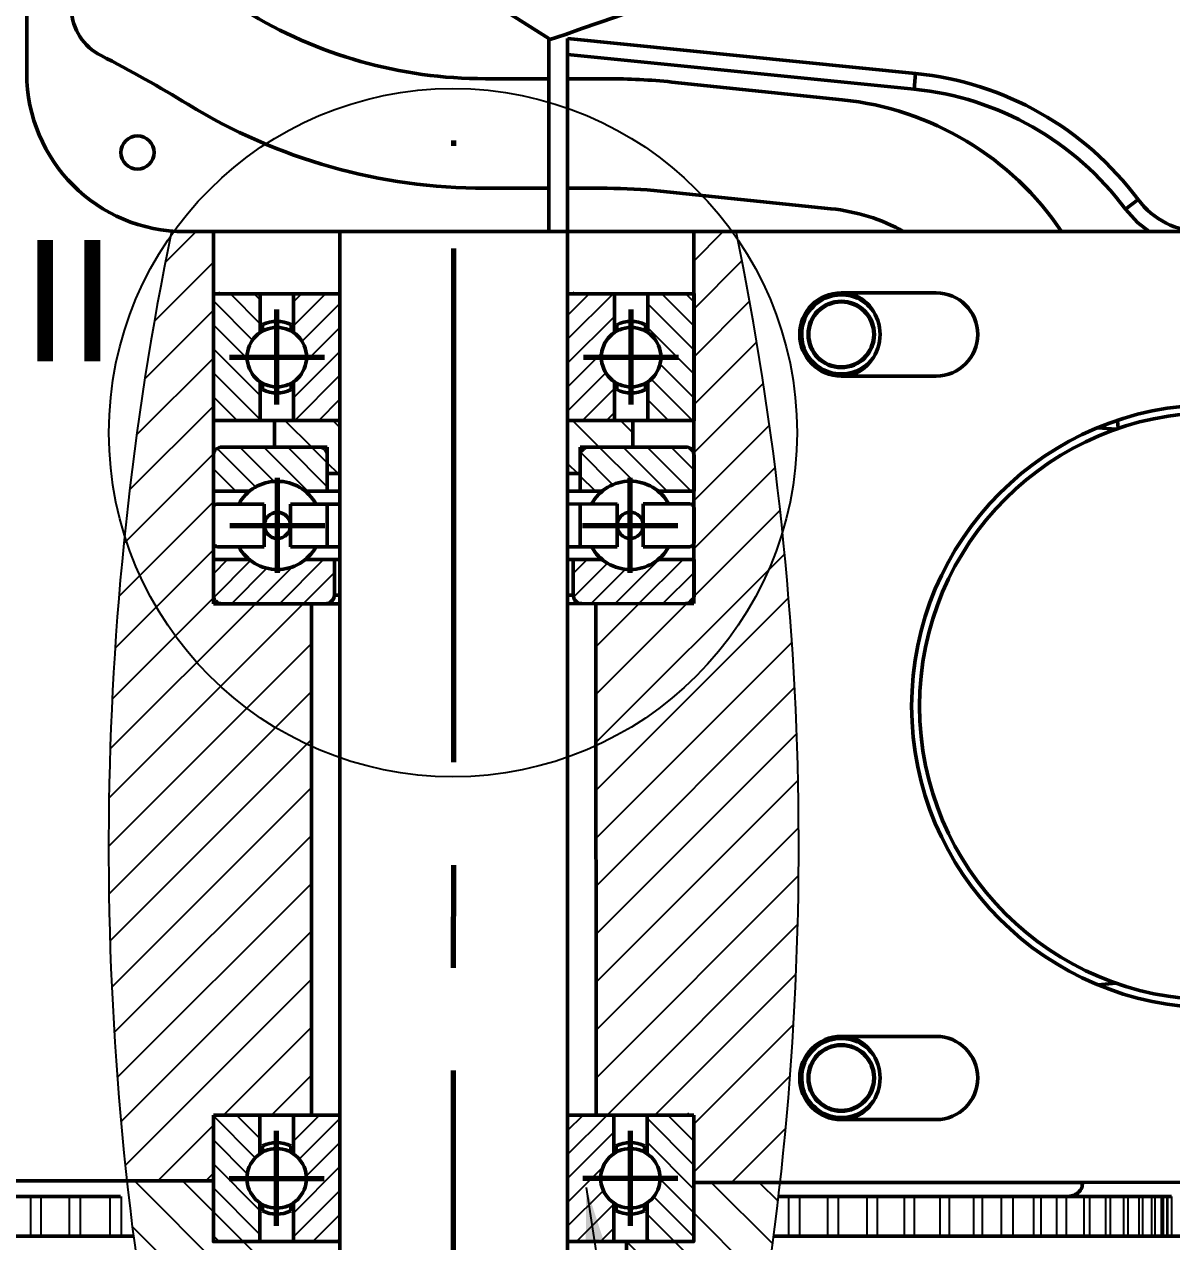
# Model space of a CAD drawing. Header units: millimetres. Extents: x -253 to 12701, y 1223 to 2077.
# Drawn here: x -74.4 to -3.5, y 1819.5 to 1894.7 of the extents above; entities that cross this region are included whole.
import ezdxf

# ---------------------------------------------------------------- set-up
doc = ezdxf.new("R2010")
doc.units = ezdxf.units.MM
for name, pattern in [('ACAD_ISO02W100', [15, 12, -3]), ('CENTER', [50.800000000000004, 31.75, -6.35, 6.35, -6.35]), ('NETDUTCOCHAMOGIUA', [18.652614, 12, -2.530296, 2, -2.122318])]:
    doc.linetypes.add(name, pattern=pattern)
for name, color, linetype, lineweight in [('0.7mm', 7, 'Continuous', 70), ('NET DAM', 7, 'Continuous', 50), ('Net Duc', 7, 'ACAD_ISO02W100', 70), ('NET MANH', 10, 'Continuous', 25)]:
    doc.layers.add(name, color=color, linetype=linetype, lineweight=lineweight)
doc.styles.get("Standard").update_dxf_attribs({"font": 'arial.ttf'})
doc.dimstyles.new('SLDDIMSTYLE0', dxfattribs={"dimtxt": 0.18, "dimasz": 3.302, "dimexe": 0, "dimexo": 0.0625, "dimgap": 0, "dimtad": 0, "dimtih": 1, "dimtoh": 1, "dimdec": 0, "dimrnd": 1e-09, "dimzin": 0, "dimdsep": 46, "dimtxsty": 'Standard', "dimsah": 1, "dimcen": 0.09, "dimadec": 0, "dimazin": 0, "dimtfac": 3.302, "dimtdec": 0, "dimtofl": 0, "dimtmove": 0, "dimatfit": 3, "dimfxl": 1, "dimfrac": 2, "dimtolj": 1, "dimtzin": 0, "dimarcsym": 0})
pattern_1 = [(135, (-4147.632051931956, -672.723992059537), (-1.48174225997641, -1.48174225997641), [])]
pattern_2 = [(45, (-4147.632051931956, -672.723992059537), (-0.7408711299882051, 0.7408711299882051), [])]
pattern_3 = [(135, (-4147.632051931956, -672.723992059537), (-0.7408711299882051, -0.7408711299882051), [])]

msp = doc.modelspace()

# ---------------------------------------------------------------- hatches: boundary and pattern name
at = {"layer": 'NET MANH', "transparency": 33554687}
h = msp.add_hatch(dxfattribs=at)
h.set_pattern_fill('ANSI31', color=256, scale=0.66)
h.set_pattern_definition([(45, (-4147.632051931956, -672.723992059537), (-1.48174225997641, 1.48174225997641), [])])
edge = h.paths.add_edge_path()
edge.add_line((-30.43826622187362, 1881.921832654664), (-33.0589354056483, 1881.921832654664))
edge.add_line((-33.05893540564875, 1881.921832654664), (-33.05331207626432, 1868.224423542712))
edge.add_spline(control_points=[(-33.05331207628524, 1868.224423542827), (-33.04177846056382, 1868.17762981352), (-33.036983404068, 1868.129015963618), (-33.03218834757399, 1868.080402113717)], knot_values=[0, 0, 0, 0, 0.1758365649124408, 0.1758365649124408, 0.1758365649124408, 0.1758365649124408], degree=3, periodic=0)
edge.add_line((-33.03220024151551, 1868.109373595038), (-33.0312851604458, 1865.880402299114))
edge.add_line((-33.03128516044535, 1865.880402299113), (-33.03397894350837, 1864.851741586378))
edge.add_spline(control_points=[(-33.05195899742057, 1864.928569214031), (-33.04782433835817, 1864.918923526781), (-33.03598975387149, 1864.885248884931), (-33.03297843725477, 1864.849588380483), (-33.0308516306236, 1864.824402388103)], knot_values=[0, 0, 0, 0, 0.07587950330081217, 0.2583319726341911, 0.2583319726341911, 0.2583319726341911, 0.2583319726341911], degree=3, periodic=0)
edge.add_line((-33.0308516306236, 1864.824402388103), (-33.02995238196718, 1862.633995975494))
edge.add_spline(control_points=[(-33.29387616627764, 1862.448294205878), (-33.28815430169334, 1862.448413964002), (-33.25289096676215, 1862.449152022523), (-33.18847603505083, 1862.464892515305), (-33.11247617140134, 1862.513617190577), (-33.07071905341263, 1862.567475115192), (-33.05416544455011, 1862.601463749377), (-33.05100662911036, 1862.60877297302)], knot_values=[0, 0, 0, 0, 0.0415764183134581, 0.2562317129960928, 0.4708870076786283, 0.6855423023609656, 0.7429298551561258, 0.7429298551561258, 0.7429298551561258, 0.7429298551561258], degree=3, periodic=0)
edge.add_line((-33.05100662911036, 1862.60877297302), (-33.05061563979416, 1861.656394007222))
edge.add_line((-33.0506156397937, 1861.656394007222), (-33.02955104115881, 1861.656402655075))
edge.add_line((-33.02955104115927, 1861.656402655075), (-33.02860634849185, 1859.355302885734))
edge.add_spline(control_points=[(-33.55643104462479, 1858.928186120057), (-33.53608516537543, 1858.928918342749), (-33.45664326262022, 1858.931777357254), (-33.3208642282566, 1858.97282386354), (-33.17401800208745, 1859.077672444358), (-33.08910317804975, 1859.199338426229), (-33.05752283827906, 1859.281115947395), (-33.04965141444745, 1859.307716178327)], knot_values=[0, 0, 0, 0, 0.0738999304979465, 0.2885474262354898, 0.5031949219729371, 0.7178424177100848, 0.8179783681568032, 0.8179783681568032, 0.8179783681568032, 0.8179783681568032], degree=3, periodic=0)
edge.add_line((-33.04965141444745, 1859.307716178327), (-33.04949499575605, 1858.926708653009))
edge.add_line((-33.04949499575605, 1858.926708653009), (-39.1054111905778, 1858.923804366425))
edge.add_line((-39.10541119057734, 1858.923804366425), (-39.09243596899978, 1827.318521067804))
edge.add_line((-39.09243596899933, 1827.318521067804), (-33.04822006912673, 1827.316828906708))
edge.add_line((-33.04822006912718, 1827.316828906708), (-33.04938456156788, 1823.157388210219))
edge.add_line((-33.04938456156788, 1823.15738821022), (-27.71264131259932, 1823.15738821022))
edge.add_arc((-214.7797429798825, 1843.926234755664), 188.2164857631391, 353.6647661716127, 371.6464372926437)
h.paths.add_polyline_path([(-56.69753608309838, 1858.920611327185), (-62.75345295990383, 1858.920611327185), (-62.75345295990383, 1881.921832654664), (-64.51316056123142, 1881.921832654664, -0.02115364901126868), (-65.33939345573572, 1881.956803984829, 0.07853857226379456), (-68.10024609898574, 1823.255165987997), (-62.75263809463513, 1823.255165987997), (-62.7524549888476, 1827.314978167805), (-59.66802448266162, 1827.315191835938), (-56.69753608309838, 1827.314836657912)])
h = msp.add_hatch(dxfattribs=at)
h.set_pattern_fill('ANSI31', color=256, scale=0.33, angle=90)
h.set_pattern_definition(pattern_3)
h.paths.add_polyline_path([(-33.05735538284944, 1878.07318406689), (-35.8956717643764, 1878.073312080732), (-35.89577961488203, 1875.682056163951, -0.2484334062424728), (-35.09105805307763, 1874.162423928217, -0.2484573492233396), (-35.89591669609172, 1872.642698565471), (-35.89602454659735, 1870.251442648686), (-33.05414419533508, 1870.251314474103)])
h.paths.add_polyline_path([(-60.667309965409, 1874.163411820191, -0.2484573492234271), (-59.86245132239492, 1875.683137182938), (-59.86234347188974, 1878.07439309972), (-62.75245498883578, 1878.074523449628), (-62.75280777105718, 1870.252654017582), (-59.86269625411069, 1870.252523667674), (-59.8625884036046, 1872.643779584458, -0.2484334062425602)])
h = msp.add_hatch(dxfattribs=at)
h.set_pattern_fill('ANSI31', color=256, scale=0.33)
h.set_pattern_definition(pattern_2)
h.paths.add_polyline_path([(-54.93093833902276, 1827.314625401495), (-57.80911657786464, 1827.314755213188), (-57.80922442836982, 1824.923499296406, -0.2484334062424728), (-57.00450286656587, 1823.403867060672, -0.2484573492233396), (-57.8093615095795, 1821.884141697926), (-57.80946912889249, 1819.498011782316), (-54.93093833902458, 1819.492755953539)])
h.paths.add_polyline_path([(-38.80902384841511, 1823.40699250184, -0.2485196901142495), (-38.00380825170078, 1824.926960278625), (-38.00313878685256, 1827.318216104126), (-40.85094313510444, 1827.319013385991), (-40.85094307710233, 1819.497142677141), (-38.00532719846024, 1819.501447201684), (-38.00465916149142, 1821.887602796166, -0.2483710678689824)])
h.paths.add_polyline_path([(-37.96072408601367, 1872.642791692483, -0.2484334062425605), (-38.76544564781807, 1874.162423928217, -0.2484573492234276), (-37.96058700480398, 1875.682149290963), (-37.96047915429835, 1878.073405207745), (-40.85059067124484, 1878.073535557653), (-40.85094345346579, 1870.251666125608), (-37.9608319365193, 1870.2515357757)])
h.paths.add_polyline_path([(-54.93093833901048, 1878.074170683318), (-57.79753608196734, 1878.074299972707), (-57.79764393247297, 1875.683044055925, -0.2484334062424726), (-56.99292237066857, 1874.163411820191, -0.2484573492233395), (-57.7977810136822, 1872.643686457445), (-57.79788886418828, 1870.252430540661), (-54.93093833901276, 1870.252301235361)])
h = msp.add_hatch(dxfattribs=at)
h.set_pattern_fill('ANSI31', color=256, scale=0.66, angle=90)
h.set_pattern_definition(pattern_1)
h.paths.add_polyline_path([(-54.93093833901276, 1870.25230123536), (-58.96945049609621, 1870.25230123536), (-58.96945049609621, 1868.60230123536), (-55.71345295988476, 1868.60230123536), (-55.71345295988476, 1866.97430123536), (-54.93093833901321, 1866.97430123536)])
h.paths.add_polyline_path([(-36.81805427880272, 1870.251313416733), (-37.06758617850164, 1870.251313416733), (-40.85094345346579, 1870.251666125608), (-40.85094342914681, 1866.972011686178), (-40.0751180576849, 1866.971759491925), (-40.07458885067854, 1868.599759405912), (-36.81858977341335, 1868.603970943764)])
h = msp.add_hatch(dxfattribs=at)
h.set_pattern_fill('ANSI31', color=256, scale=0.33, angle=90)
h.set_pattern_definition(pattern_3)
edge = h.paths.add_edge_path()
edge.add_spline(control_points=[(-55.71345295988476, 1868.07430123536), (-55.71596374986666, 1868.112840754151), (-55.7223302215325, 1868.210563286219), (-55.78508883300174, 1868.358565430563), (-55.90424243716598, 1868.493736552957), (-56.06211937649596, 1868.581673379135), (-56.18157305480872, 1868.602257219516), (-56.24106039198659, 1868.602300946795), (-56.24145295988683, 1868.60230123536)], knot_values=[0, 0, 0, 0, 0.1398057682258822, 0.3544977751944188, 0.5691897821638041, 0.7838817891336706, 0.9985737961034353, 1, 1, 1, 1], degree=3, periodic=0)
edge.add_line((-56.24145295988683, 1868.60230123536), (-58.96945049609667, 1868.60230123536))
edge.add_line((-58.96945049609621, 1868.60230123536), (-62.22545295990267, 1868.60230123536))
edge.add_spline(control_points=[(-62.22545295990312, 1868.60230123536), (-62.26444391795576, 1868.599732153677), (-62.36260804515359, 1868.593264201269), (-62.5111065738547, 1868.529907991729), (-62.64503960299362, 1868.4104480834), (-62.73597514397898, 1868.252244855042), (-62.74762920853209, 1868.133593506415), (-62.75345295990383, 1868.07430123536)], knot_values=[0, 0, 0, 0, 0.1414678803078823, 0.3561613176750333, 0.5708547550418799, 0.7855481924085392, 1, 1, 1, 1], degree=3, periodic=0)
edge.add_line((-62.75345295990383, 1868.07430123536), (-62.75345295990383, 1865.87430123536))
edge.add_line((-62.75345295990383, 1865.87430123536), (-60.59745295989978, 1865.87430123536))
edge.add_line((-60.59745295989978, 1865.87430123536), (-60.52536582633593, 1865.874301235357))
edge.add_arc((-58.79759544051831, 1863.762301235365), 2.728687322885396, 50.71432464714343, 129.2856753529534, ccw=False)
edge.add_line((-57.06982505470432, 1865.87430123536), (-55.71345295988476, 1865.87430123536))
edge.add_line((-55.71345295988476, 1865.87430123536), (-55.71345295988476, 1868.07430123536))
edge = h.paths.add_edge_path()
edge.add_spline(control_points=[(-33.05331207628524, 1868.224423542827), (-33.05584495885296, 1868.234699853752), (-33.07459204313227, 1868.301534682424), (-33.14073969694118, 1868.416504425453), (-33.27472175781668, 1868.535909338901), (-33.42324628423694, 1868.599204578575), (-33.52141305851319, 1868.605632230177), (-33.5604050679899, 1868.608185304311)], knot_values=[0.1758365649124408, 0.1758365649124408, 0.1758365649124408, 0.1758365649124408, 0.2144518075914608, 0.4291452449581201, 0.6438386823249667, 0.8585321196921177, 1, 1, 1, 1], degree=3, periodic=0)
edge.add_line((-33.56040511875244, 1868.608185308596), (-36.8185897734129, 1868.603970943764))
edge.add_line((-36.81858977341335, 1868.603970943764), (-36.81859148649391, 1868.598700992699))
edge.add_line((-36.81859148649391, 1868.598700992699), (-39.62412955129139, 1868.599612977023))
edge.add_spline(control_points=[(-39.62412955128866, 1868.599612977024), (-39.65680172131715, 1868.594596950466), (-39.74706514403761, 1868.572016832389), (-39.88157048792846, 1868.497025523792), (-40.00066858895161, 1868.361805495516), (-40.0633664343909, 1868.213777598749), (-40.0696927865506, 1868.116052461227), (-40.07218775432239, 1868.077511914906)], knot_values=[0.0966475988126322, 0.0966475988126322, 0.0966475988126322, 0.0966475988126322, 0.2161182108663294, 0.4308102178361959, 0.6455022248055812, 0.8601942317741178, 1, 1, 1, 1], degree=3, periodic=0)
edge.add_line((-40.07218775432239, 1868.077511914906), (-40.0712845671942, 1865.877512100302))
edge.add_line((-40.07128456719374, 1865.877512100302), (-38.71491258667766, 1865.878068944765))
edge.add_arc((-36.98627528682164, 1863.76677844092), 2.728687322885587, 50.73784683433121, 129.3091975401294, ccw=False)
edge.add_line((-35.25937210624897, 1865.879487581101), (-35.18728497876009, 1865.879517175727))
edge.add_line((-35.18728497876009, 1865.879517175728), (-33.05234975908024, 1865.880393651261))
edge.add_line((-33.0523497590807, 1865.880393651261), (-33.05331207626477, 1868.224423542765))
edge = h.paths.add_edge_path()
edge.add_spline(control_points=[(-55.71345295989386, 1816.764755952771), (-55.7159637498753, 1816.803295471562), (-55.7223302215416, 1816.90101800363), (-55.78508883301083, 1817.049020147975), (-55.90424243717507, 1817.184191270369), (-56.06211937650505, 1817.272128096547), (-56.18157305481782, 1817.292711936928), (-56.24106039199523, 1817.292755664207), (-56.24145295989547, 1817.292755952772)], knot_values=[0, 0, 0, 0, 0.1398057682258822, 0.3544977751944188, 0.5691897821638041, 0.7838817891336706, 0.9985737961034353, 1, 1, 1, 1], degree=3, periodic=0)
edge.add_line((-56.24145295989547, 1817.292755952772), (-62.22545295991176, 1817.292755952772))
edge.add_spline(control_points=[(-62.22545295991222, 1817.292755952772), (-62.2644439179644, 1817.290186871089), (-62.36260804516269, 1817.28371891868), (-62.5111065738638, 1817.22036270914), (-62.64503960300272, 1817.100902800812), (-62.73597514398762, 1816.942699572453), (-62.74762920854118, 1816.824048223827), (-62.75345295991292, 1816.764755952771)], knot_values=[0, 0, 0, 0, 0.1414678803078823, 0.3561613176750333, 0.5708547550418799, 0.7855481924085392, 1, 1, 1, 1], degree=3, periodic=0)
edge.add_line((-62.75345295991292, 1816.764755952771), (-62.75345295991292, 1814.564755952772))
edge.add_line((-62.75345295991292, 1814.564755952772), (-60.59745295990888, 1814.564755952772))
edge.add_line((-60.59745295990888, 1814.564755952772), (-60.52536582634502, 1814.564755952768))
edge.add_arc((-58.79759544052695, 1812.452755952776), 2.728687322885394, 50.71432464714343, 129.2856753529534, ccw=False)
edge.add_line((-57.06982505471296, 1814.564755952772), (-55.7134529598934, 1814.564755952772))
edge.add_line((-55.71345295989386, 1814.564755952772), (-55.71345295989386, 1816.764755952771))
edge = h.paths.add_edge_path()
edge.add_spline(control_points=[(-33.05139208720948, 1816.906806081689), (-33.05437868673516, 1816.919823433852), (-33.07316608096653, 1816.989510967189), (-33.14073969695028, 1817.106959142865), (-33.27472175782577, 1817.226364056313), (-33.3903308353315, 1817.275632042184), (-33.45236824453286, 1817.287349083811), (-33.45641742875569, 1817.28806007161)], knot_values=[0.1657477215670321, 0.1657477215670321, 0.1657477215670321, 0.1657477215670321, 0.2144518075914608, 0.4291452449581201, 0.6438386823249667, 0.8585321196921177, 0.8734893085997669, 0.8734893085997669, 0.8734893085997669, 0.8734893085997669], degree=3, periodic=0)
edge.add_line((-33.45641742875387, 1817.288060071609), (-37.22652775099095, 1817.289285605335))
edge.add_line((-37.22652775099095, 1817.289285605335), (-39.57250565566846, 1817.293397561009))
edge.add_spline(control_points=[(-39.54440456373459, 1817.296183352734), (-39.54479713148385, 1817.296182903004), (-39.60428444569743, 1817.29611475382), (-39.72372966346165, 1817.275481874708), (-39.88157048793664, 1817.187480241204), (-40.00066858896071, 1817.052260212928), (-40.0633664344, 1816.904232316161), (-40.0696927865597, 1816.806507178639), (-40.07218775433148, 1816.767966632318)], knot_values=[0, 0, 0, 0, 0.001426203896564662, 0.2161182108663294, 0.4308102178361959, 0.6455022248055812, 0.8601942317741178, 1, 1, 1, 1], degree=3, periodic=0)
edge.add_line((-40.07218775433148, 1816.767966632318), (-40.07128456720329, 1814.567966817714))
edge.add_line((-40.07128456720284, 1814.567966817714), (-38.71491258668675, 1814.568523662177))
edge.add_arc((-36.98627528683073, 1812.457233158332), 2.728687322885586, 50.73784683433121, 129.3091975401294, ccw=False)
edge.add_line((-35.25937210625807, 1814.569942298513), (-35.18728497876918, 1814.569971893139))
edge.add_line((-35.18728497876918, 1814.569971893139), (-33.05215142695579, 1814.570848450096))
edge.add_line((-33.05215142695624, 1814.570848450096), (-33.05139208714536, 1816.906806081517))
h = msp.add_hatch(dxfattribs=at)
h.set_pattern_fill('ANSI31', color=256, scale=0.33)
h.set_pattern_definition(pattern_2)
edge = h.paths.add_edge_path()
edge.add_spline(control_points=[(-55.80145295988495, 1858.92230123536), (-55.76246200183277, 1858.924870317042), (-55.66429787463267, 1858.93133826945), (-55.51579934593155, 1858.99469447899), (-55.38186631679264, 1859.11415438732), (-55.29093077580819, 1859.272357615677), (-55.27927671125417, 1859.391008964304), (-55.27345295988289, 1859.450301235359)], knot_values=[0, 0, 0, 0, 0.1414678803096524, 0.3561613176769781, 0.5708547550433383, 0.7855481924092684, 1, 1, 1, 1], degree=3, periodic=0)
edge.add_line((-55.27345295988289, 1859.450301235359), (-55.27345295988289, 1861.650301235359))
edge.add_line((-55.27345295988289, 1861.650301235359), (-57.06982505471706, 1861.650301235359))
edge.add_arc((-58.79759544051831, 1863.762301235365), 2.728687322885528, 230.714324647501, 309.2856753524989, ccw=False)
edge.add_line((-60.5253658263191, 1861.650301235359), (-60.59745295989978, 1861.650301235359))
edge.add_line((-60.59745295989978, 1861.650301235359), (-62.75345295990383, 1861.650301235359))
edge.add_line((-62.75345295990383, 1861.650301235359), (-62.75345295990383, 1859.450301235359))
edge.add_spline(control_points=[(-62.75345295990383, 1859.450301235359), (-62.75284627146948, 1859.431715637717), (-62.75031062456719, 1859.354037359346), (-62.71126928375134, 1859.219569467957), (-62.60792734027018, 1859.071630551364), (-62.46103808198086, 1858.966842265573), (-62.32524220784353, 1858.925851505418), (-62.24579913804473, 1858.923025105201), (-62.22545295990312, 1858.92230123536)], knot_values=[0, 0, 0, 0, 0.06751008655309776, 0.2821575822899152, 0.4968050780270629, 0.7114525737645102, 0.9261000695020535, 1, 1, 1, 1], degree=3, periodic=0)
edge.add_line((-62.22545295990312, 1858.92230123536), (-55.81890672140253, 1858.920342726377))
edge = h.paths.add_edge_path()
edge.add_line((-33.0506156397937, 1861.656394007222), (-35.18555085947355, 1861.655517531689))
edge.add_line((-35.18555085947401, 1861.655517531689), (-35.25763798697881, 1861.655487937066))
edge.add_arc((-36.98627528682164, 1863.76677844092), 2.728687322885464, 230.7378468347642, 309.30919753980123, ccw=False)
edge.add_line((-38.71317846737884, 1861.654069300726), (-40.50955041082989, 1861.653331818838))
edge.add_line((-40.50955041082989, 1861.653331818838), (-40.5086472237017, 1859.453332004235))
edge.add_spline(control_points=[(-40.50864722370125, 1859.453332004235), (-40.50279913099575, 1859.394042129057), (-40.49109635634568, 1859.275395574884), (-40.40009587433406, 1859.117229692501), (-40.26611381345765, 1858.99782477905), (-40.1175892870383, 1858.934529539377), (-40.01942251275932, 1858.928101887776), (-39.98043050328351, 1858.925548813642)], knot_values=[0, 0, 0, 0, 0.2144518075907316, 0.4291452449566617, 0.6438386823230219, 0.8585321196903476, 1, 1, 1, 1], degree=3, periodic=0)
edge.add_line((-39.96297593918962, 1858.923597470285), (-33.55643104462479, 1858.928186120057))
edge.add_spline(control_points=[(-33.55643104462479, 1858.928186120057), (-33.53608516537543, 1858.928918342749), (-33.45664326262022, 1858.931777357254), (-33.3208642282566, 1858.97282386354), (-33.17401800208745, 1859.077672444358), (-33.08910317804975, 1859.199338426229), (-33.05752283827906, 1859.281115947395), (-33.04965141444745, 1859.307716178327)], knot_values=[0, 0, 0, 0, 0.0738999304979465, 0.2885474262354898, 0.5031949219729371, 0.7178424177100848, 0.8179783681568032, 0.8179783681568032, 0.8179783681568032, 0.8179783681568032], degree=3, periodic=0)
edge.add_line((-33.04965141444745, 1859.307716178327), (-33.05061563979416, 1861.656394007222))
h = msp.add_hatch(dxfattribs=at)
h.set_pattern_fill('ANSI31', color=256, scale=0.33, angle=90)
h.set_pattern_definition(pattern_3)
h.paths.add_polyline_path([(-62.752807771069, 1819.49310873576), (-59.87427675000799, 1819.492978908156), (-59.87416889950191, 1821.884234824939, -0.5295790800943485), (-59.87403181829222, 1824.923592423419), (-59.87392396778705, 1827.314848340201), (-62.75245498884806, 1827.314978167805)])
h = msp.add_hatch(dxfattribs=at)
h.set_pattern_fill('ANSI31', color=256, scale=0.33, angle=90)
h.set_pattern_definition(pattern_3)
h.paths.add_polyline_path([(-33.04822006912718, 1827.316828906708), (-35.93833147574924, 1827.317638033015), (-35.93900094059745, 1824.926382207514, -0.2483710678689826), (-35.13463625367467, 1823.40699250184, -0.2485196901142496), (-35.939851850389, 1821.887024725054), (-35.94052131533635, 1819.495768543019), (-33.05040990861335, 1819.494959773245)])
h = msp.add_hatch(dxfattribs=at)
h.set_pattern_fill('ANSI31', color=256, scale=0.66, angle=90)
h.set_pattern_definition(pattern_1)
h.paths.add_polyline_path([(-65.98870865719891, 1809.077388210225), (-62.75345295991292, 1809.077388210225), (-62.75345295991292, 1817.292755952772), (-58.5781931856709, 1817.292755952772), (-58.5781931856709, 1819.49292045215), (-62.752807771069, 1819.49310873576), (-62.75263809463513, 1823.255165987997), (-68.10024609898574, 1823.255165987997, 0.0190463576151541)])
edge = h.paths.add_edge_path()
edge.add_line((-33.05126819734369, 1817.287928371472), (-33.05139208714536, 1816.906806081353))
edge.add_spline(control_points=[(-33.05139208720948, 1816.906806081689), (-33.04122821581723, 1816.862505969768), (-33.0367082816997, 1816.816681400448), (-33.03218834758309, 1816.770856831129)], knot_values=[0, 0, 0, 0, 0.1657477215670321, 0.1657477215670321, 0.1657477215670321, 0.1657477215670321], degree=3, periodic=0)
edge.add_line((-33.03218834758309, 1816.770856831129), (-33.0312851604549, 1814.570857016525))
edge.add_line((-33.03128516045444, 1814.570857016525), (-33.03546148882469, 1813.557211574966))
edge.add_spline(control_points=[(-33.05246045502781, 1813.620185160002), (-33.04810484603922, 1813.610172641103), (-33.03602528526289, 1813.576124370796), (-33.03297843726386, 1813.540043097895), (-33.0308516306327, 1813.514857105515)], knot_values=[0, 0, 0, 0, 0.07892763585114798, 0.2613801051845269, 0.2613801051845269, 0.2613801051845269, 0.2613801051845269], degree=3, periodic=0)
edge.add_line((-33.03085535301261, 1813.523924146064), (-33.02998457098965, 1811.402857283506))
edge.add_spline(control_points=[(-33.02998457099011, 1811.402857283497), (-33.03062931631894, 1811.389112940275), (-33.0323744870534, 1811.351910304636), (-33.04339478891461, 1811.315757207125), (-33.05321653519104, 1811.294255369316)], knot_values=[0.7298588682578429, 0.7298588682578429, 0.7298588682578429, 0.7298588682578429, 0.8296612712149362, 1, 1, 1, 1], degree=3, periodic=0)
edge.add_spline(control_points=[(-33.29387616628674, 1811.138748923289), (-33.28815430170243, 1811.138868681414), (-33.25289096677125, 1811.139606739935), (-33.18847603505992, 1811.155347232716), (-33.11247617141044, 1811.204071907989), (-33.07184050159367, 1811.256483399659), (-33.05577183232845, 1811.288661294388), (-33.05321653519104, 1811.294255369316)], knot_values=[0, 0, 0, 0, 0.0415764183134581, 0.2562317129960928, 0.4708870076786283, 0.6855423023609656, 0.7298588682578429, 0.7298588682578429, 0.7298588682578429, 0.7298588682578429], degree=3, periodic=0)
edge.add_line((-33.05321653513101, 1811.294255369429), (-33.0535245049673, 1810.34684753043))
edge.add_line((-33.0535245049673, 1810.346847530429), (-33.02955104116836, 1810.346857372487))
edge.add_line((-33.02955104116745, 1810.346857372487), (-33.02902790727512, 1809.072598218328))
edge.add_line((-33.02902790727558, 1809.072598218328), (-29.81757547669167, 1809.077388210225))
edge.add_arc((-214.779742979882, 1843.926234755664), 188.2164857631389, 349.3299473781473, 353.6647661716128)
edge.add_line((-27.71264131259932, 1823.15738821022), (-33.04938456156788, 1823.15738821022))
edge.add_line((-33.04938456156788, 1823.15738821022), (-33.0504099086138, 1819.494959773245))
edge.add_line((-33.05040990861335, 1819.494959773245), (-37.20766453488068, 1819.496123140816))
edge.add_line((-37.20766453488022, 1819.496123140816), (-37.20766453488022, 1817.29714267714))
edge.add_line((-37.20766453488022, 1817.29714267714), (-33.56040506799945, 1817.298640021723))
edge.add_spline(control_points=[(-33.560405067999, 1817.298640021723), (-33.52553562578169, 1817.296356880326), (-33.49066618356528, 1817.294073738929), (-33.45641742875569, 1817.28806007161)], knot_values=[0.8734893085997668, 0.8734893085997668, 0.8734893085997668, 0.8734893085997668, 0.9999999999999999, 0.9999999999999999, 0.9999999999999999, 0.9999999999999999], degree=3, periodic=0)
edge.add_line((-33.45641742875023, 1817.288060071609), (-33.05126819734369, 1817.287928371472))

# ---------------------------------------------------------------- linework, layer by layer
at = {"layer": 'NET DAM', "color": 7}
for p, q in [((-74.29093833900924, 1891.699610432442), (-74.29093833900924, 1919.07738821022)), ((-42.02427090013089, 1893.850721543553), (-74.29093833900924, 1914.384054876886)), ((-42.0242709001318, 1891.371176456132), (-42.02427090013089, 1893.850721543553)), ((-19.3398272278987, 1891.699610432442), (-40.85093833900964, 1893.850721543553)), ((-40.85093833900964, 1893.850721543553), (-40.85093833900964, 1892.868067038377)), ((-40.85093833900964, 1891.371176456132), (-40.85093833900964, 1892.868067038377)), ((-40.85093833900964, 1892.868067038377), (-19.4371197531641, 1890.726685179792)), ((-19.4371197531641, 1890.726685179792), (-19.3398272278987, 1891.699610432442)), ((-45.93538201124238, 1891.371176456132), (-42.0242709001318, 1891.371176456132)), ((-42.0242709001318, 1891.371176456132), (-42.0242709001318, 1884.596933297641)), ((-40.85093833900964, 1891.371176456132), (-38.40649306407295, 1891.371176456132)), ((-40.85093833900964, 1884.596933297641), (-40.85093833900964, 1891.371176456133)), ((-34.4025946737097, 1891.164204469065), (-23.87717497351014, 1890.073115958078)), ((-42.0242709001318, 1884.596933297641), (-45.93538201124238, 1884.596933297641)), ((-42.01981594722702, 1881.921832654664), (-42.0242709001318, 1884.596933297641)), ((-40.85094354000421, 1881.921832654664), (-40.85093833900964, 1884.596933297641)), ((-38.40649306407295, 1884.596933297641), (-40.85093833900964, 1884.596933297641)), ((-24.57566523676678, 1883.334979589429), (-35.10108493696634, 1884.426068100415)), ((-6.368421642393059, 1883.314013664168), (-5.583302900772196, 1883.896798310731)), ((32.28683943876831, 1881.921832654664), (-64.51316056123142, 1881.921832654664)), ((-62.48016579392379, 1878.157707296844), (-62.40880632976132, 1878.074860732596)), ((-40.5783014763324, 1878.156719404869), (-40.50694201217038, 1878.073872840622)), ((-23.93538278345341, 1878.137832654664), (-18.06871611678753, 1878.137832654664)), ((-22.2499255179514, 1873.795813191499), (-21.94314188963608, 1874.149843245028)), ((-18.06871611678753, 1872.994721543553), (-23.93538278345341, 1872.994721543553)), ((-6.940910847246869, 1869.710970928031), (-8.077717900826883, 1869.800608531751)), ((-6.865471947367496, 1870.25343122922), (-6.807598682812113, 1869.756974987315)), ((-6.940910847245959, 1835.466027714629), (-8.077717900824155, 1835.376390110911)), ((-23.93538278345341, 1832.182277099108), (-18.06871611678753, 1832.182277099108)), ((-22.2499255179514, 1827.840257635944), (-21.94317493174867, 1828.194241216267)), ((-33.32048220943443, 1827.400101261416), (-33.39186860040672, 1827.317277898062)), ((-18.06871611678753, 1827.039165987997), (-23.93538278345341, 1827.039165987997)), ((-103.6242716723427, 1823.255165987997), (-62.75263809463513, 1823.255165987997)), ((-9.025040373166576, 1823.15738821022), (-9.025040373166576, 1823.059610432442)), ((-95.50871611678713, 1822.27738821022), (-68.49234465213567, 1822.27738821022)), ((-94.33538278345304, 1819.832943765781), (-67.67017821112358, 1819.832943765781)), ((-28.11169846689472, 1819.832943765781), (55.26461721654732, 1819.832943765781))]:
    msp.add_line(p, q, dxfattribs=at)
at = {"layer": 'NET DAM'}
for p, q in [((-62.75345295990383, 1881.921832654664), (-62.75345295990383, 1858.920611327185)), ((-54.93093833902776, 1807.610525988003), (-54.93093833900957, 1881.921832654664)), ((-40.85094354000421, 1881.921832654664), (-40.85094298895865, 1807.610516069191)), ((-33.05893790804703, 1881.927928042144), (-33.04949499575605, 1858.926708653009)), ((-62.75280777105718, 1870.252654017581), (-62.75245497292462, 1878.074876231848)), ((-62.75245498883623, 1878.074523449628), (-59.6680244826498, 1878.07473711776)), ((-59.86245132239492, 1875.683137182942), (-59.86234347188974, 1878.07439309972)), ((-57.79764393247297, 1875.683044055928), (-57.79753608196734, 1878.074299972707)), ((-54.93093833901276, 1870.25230123536), (-54.93058555679181, 1878.074170667407)), ((-40.85094345346579, 1870.251666125607), (-40.85059065533414, 1878.073888339874)), ((-40.85059067124484, 1878.073535557653), (-37.76616016505841, 1878.073749225786)), ((-37.96058700480398, 1875.682149290967), (-37.96047915429835, 1878.073405207746)), ((-35.89577961488203, 1875.682056163954), (-35.8956717643764, 1878.073312080733)), ((-33.02907402142182, 1870.251313343386), (-33.02872123920088, 1878.073182775432)), ((-59.71004342997821, 1875.776176236587), (-59.71002564428909, 1876.170519640206)), ((-57.95004343176925, 1875.776096857006), (-57.95002564607967, 1876.170440260626)), ((-37.80817911238728, 1875.775188344612), (-37.80816132669815, 1876.169531748232)), ((-36.04817911417786, 1875.775108965032), (-36.04816132848873, 1876.169452368651)), ((-59.86269625411069, 1870.252523667675), (-59.8625884036046, 1872.643779584459)), ((-59.71018890430923, 1872.550726783376), (-59.71020668999927, 1872.156383379756)), ((-57.95018890610027, 1872.550647403796), (-57.95020669178984, 1872.156304000176)), ((-57.79788886418828, 1870.252430540662), (-57.7977810136822, 1872.643686457445)), ((-37.9608319365193, 1870.2515357757), (-37.96072408601367, 1872.642791692484)), ((-37.80832458671784, 1872.549738891401), (-37.80834237240788, 1872.155395487782)), ((-36.04832458850933, 1872.549659511821), (-36.04834237419936, 1872.155316108202)), ((-35.89602454659735, 1870.251442648687), (-35.89591669609172, 1872.642698565471)), ((-58.96945049609303, 1870.252301308708), (-54.93093833900912, 1870.252301308708)), ((-58.96945049609621, 1868.60230123536), (-58.96945049609621, 1870.25230123536)), ((-58.96945049609621, 1870.25230123536), (-54.93093833901276, 1870.25230123536)), ((-37.06758617850164, 1870.251313416733), (-33.02907402141818, 1870.251313416733)), ((-36.81859148649391, 1868.598700992699), (-36.81805512804067, 1870.248700905523)), ((-62.22545295990267, 1868.60230123536), (-58.96945049609621, 1868.60230123536)), ((-58.96945049609621, 1868.60230123536), (-55.71345295988476, 1868.60230123536)), ((-55.71345295988476, 1866.97430123536), (-55.71345295988476, 1868.60230123536)), ((-40.0751180576849, 1866.971759491925), (-40.07458885067854, 1868.599759405912)), ((-33.56040999558491, 1868.608185302288), (-40.07458885067854, 1868.599759405912)), ((-36.81859148649391, 1868.598700992699), (-40.07458885067854, 1868.599759405912)), ((-62.75345295990383, 1865.87430123536), (-62.75345295990383, 1868.07430123536)), ((-55.71345295988476, 1865.87430123536), (-55.71345295988476, 1868.07430123536)), ((-40.07128456719374, 1865.877512100303), (-40.07218775432239, 1868.077511914906)), ((-33.03128516044535, 1865.880402299113), (-33.03218834757399, 1868.080402113717)), ((-55.71345295988476, 1866.97430123536), (-54.93093833901321, 1866.97430123536)), ((-40.0751180576849, 1866.971759491925), (-40.85763263721356, 1866.972013860611)), ((-60.59745295989978, 1865.87430123536), (-62.75345295990383, 1865.87430123536)), ((-60.52536582633684, 1865.874301235357), (-60.59745295989978, 1865.87430123536)), ((-54.9309383390173, 1865.87430123536), (-57.06982505470432, 1865.87430123536)), ((-40.85379912211783, 1865.87719084706), (-38.71491258667766, 1865.878068944765)), ((-35.25937210624807, 1865.879487581101), (-35.18728497876009, 1865.879517175728)), ((-35.18728497876009, 1865.879517175728), (-33.03128516044535, 1865.880402299113)), ((-62.75345295990383, 1862.70630123536), (-62.75345295990383, 1864.818301235359)), ((-62.48944795984107, 1865.08230123536), (-59.60539801762161, 1865.08230123536)), ((-59.60539801764344, 1862.44230123536), (-59.60539801762161, 1865.08230123536)), ((-57.98979286339045, 1865.08230123536), (-57.98979286339045, 1862.44230123536)), ((-57.98979286339045, 1865.08230123536), (-54.9309383390173, 1865.08230123536)), ((-55.71345295988476, 1862.44230123536), (-55.71345295988476, 1865.08230123536)), ((-37.79461970815237, 1865.086446694728), (-40.85347397475152, 1865.085190913803)), ((-40.06987559527306, 1862.445512389522), (-40.07095941982743, 1865.085512167046)), ((-37.79461970815237, 1865.086446694728), (-37.793535883598, 1862.446446917204)), ((-33.29496499089373, 1865.088293981349), (-36.17901469006983, 1865.087109964628)), ((-36.17793086549364, 1862.447110187104), (-36.17901469006983, 1865.087109964628)), ((-33.02998457098101, 1862.712402566086), (-33.0308516306236, 1864.824402388103)), ((-59.60539801760342, 1862.44230123536), (-62.48944795984107, 1862.44230123536)), ((-54.93093833901776, 1862.44230123536), (-57.98979286339045, 1862.44230123536)), ((-40.85239015019715, 1862.445191136279), (-37.793535883598, 1862.446446917204)), ((-36.17793086553365, 1862.447110187104), (-33.29388116633936, 1862.448294203825)), ((-62.75345295990383, 1861.650301235359), (-60.59745295989978, 1861.650301235359)), ((-62.75345295990383, 1861.650301235359), (-62.75345295990383, 1859.450301235359)), ((-60.52536582631774, 1861.650301235359), (-60.59745295989978, 1861.650301235359)), ((-57.06982505471706, 1861.650301235359), (-54.93093833901821, 1861.650301235359)), ((-55.27345295988289, 1861.650301235359), (-55.27345295988289, 1859.450301235359)), ((-38.71317846737793, 1861.654069300726), (-40.85206500282993, 1861.653191203021)), ((-40.50955041082989, 1861.653331818838), (-40.50864722370125, 1859.453332004235)), ((-35.25763798698017, 1861.655487937066), (-35.18555085947401, 1861.655517531689)), ((-33.02955104115927, 1861.656402655075), (-35.18555085947401, 1861.655517531689)), ((-33.02955104115927, 1861.656402655075), (-33.02864785403062, 1859.456402840472)), ((-55.27345295988289, 1859.450301235359), (-54.93093833901867, 1859.450301235359)), ((-40.50864722370125, 1859.453332004235), (-40.85116181570129, 1859.453191388418)), ((-56.69753608309838, 1858.920611327185), (-62.75345295990383, 1858.920611327185)), ((-62.22545295990312, 1858.92230123536), (-54.93093833902367, 1858.92007127059)), ((-61.53958833983825, 1858.922301235549), (-61.53981677613956, 1858.921859930505)), ((-56.69753608309838, 1827.314705078647), (-56.69753608309838, 1858.920611327185)), ((-33.04949499575605, 1858.926708653009), (-40.87200873570737, 1858.922957144406)), ((-33.55643104462479, 1858.928186120057), (-40.85094413529669, 1858.922961468332)), ((-39.09243588599156, 1827.318318874229), (-39.10541135780159, 1858.924211695828)), ((-34.24229560689082, 1858.927904545657), (-34.2420669894359, 1858.927463334433)), ((-62.752807771069, 1819.493108735758), (-62.7524549729369, 1827.315330950025)), ((-62.75245498884851, 1827.314978167805), (-59.66802448266162, 1827.315191835938)), ((-59.87403181829222, 1824.923592423419), (-59.87392396778705, 1827.314848340201)), ((-57.80922442836982, 1824.923499296409), (-57.80911657786464, 1827.314755213188)), ((-54.93093833902458, 1819.492755953537), (-54.93058555680363, 1827.314625385584)), ((-40.85094307710233, 1819.49714267714), (-40.85094313510444, 1827.319013385991)), ((-38.00380825170078, 1824.926960278629), (-38.00313878685256, 1827.318216104126)), ((-33.04822006912627, 1827.316828906708), (-36.13265034289498, 1827.318045217482)), ((-35.93900094059745, 1824.926382207518), (-35.93833147574924, 1827.317638033015)), ((-33.05040990861335, 1819.494959773244), (-33.04821997036061, 1827.317181688916)), ((-59.72162392587552, 1825.016631477068), (-59.7216061401864, 1825.410974880687)), ((-57.96162392766655, 1825.016552097487), (-57.96160614197697, 1825.410895501107)), ((-37.85137851217905, 1825.019963534936), (-37.85126811034161, 1825.414306923503)), ((-36.09137858115491, 1825.01947079883), (-36.09126817931747, 1825.413814187395)), ((-9.025040373166576, 1823.15738821022), (-33.04938456156788, 1823.15738821022)), ((32.28683943876831, 1823.255165987998), (-9.025040373166576, 1823.15738821022)), ((-59.87427675000799, 1819.492978908156), (-59.87416889950191, 1821.884234824939)), ((-59.72176940020654, 1821.791182023857), (-59.72178718589657, 1821.396838620237)), ((-57.96176940199757, 1821.791102644277), (-57.96178718768715, 1821.396759240657)), ((-57.80946936008559, 1819.492885781142), (-57.8093615095795, 1821.884141697926)), ((-38.00532862633963, 1819.496346970663), (-38.00465916149142, 1821.887602796166)), ((-37.85228152093396, 1821.794514204849), (-37.8523919227714, 1821.400170816283)), ((-36.09228158990891, 1821.794021468743), (-36.09239199174635, 1821.399678080177)), ((-35.94052131523631, 1819.495768899552), (-35.939851850389, 1821.887024725054)), ((-3.508796121067007, 1822.277388210226), (-27.81243846843017, 1822.277388210226)), ((-58.23116235858515, 1819.498781740178), (-54.93093833902458, 1819.492755953539)), ((-37.5720532381024, 1819.502102609327), (-40.85094307710233, 1819.497142677141)), ((-37.20766453488022, 1817.29714267714), (-37.20766453488022, 1819.49714267714))]:
    msp.add_line(p, q, dxfattribs=at)
at = {"layer": 'NET DAM', "color": 8, "flags": 128}
msp.add_lwpolyline([(-6.36842164239215, 1883.314013664168), (-5.624380568671313, 1882.488303704825), (-4.900631209902258, 1881.921832654664)], dxfattribs=at)
at = {"layer": 'NET DAM'}
for points in [[(-62.75245497292462, 1878.074876231849), (-62.75280777105718, 1870.252654017582), (-54.93093833901276, 1870.252301235361), (-54.93058555679181, 1878.074170667407), (-62.75245498883623, 1878.074523449628)], [(-40.85059065533414, 1878.073888339874), (-40.85094345346579, 1870.251666125608), (-33.02907402142182, 1870.251313343387), (-33.02872123920088, 1878.073182775432), (-40.85059067124484, 1878.073535557653)], [(-62.7524549729369, 1827.315330950026), (-62.752807771069, 1819.49310873576), (-54.93093833902458, 1819.492755953539), (-54.93058555680363, 1827.314625385584), (-62.75245498884851, 1827.314978167805)], [(-33.04821997036061, 1827.317181688917), (-33.05040990861335, 1819.494959773245), (-40.85094307710233, 1819.497142677141), (-40.85094313510444, 1827.319013385991), (-33.04822006912627, 1827.316828906708)]]:
    msp.add_lwpolyline(points, dxfattribs=at)
at = {"layer": 'NET DAM', "color": 7}
for centre, radius in [((-67.44649350117334, 1886.8107197223), 1.026666666666709), ((-23.93538278344977, 1875.566277099111), 2.053333333333337), ((-23.93538278344886, 1875.566277099111), 2.009333333333307), ((-23.93538278345068, 1829.610721543555), 2.053333333333264), ((-23.93538278344977, 1829.610721543555), 2.009333333333307)]:
    msp.add_circle(centre, radius, dxfattribs=at)
at = {"layer": 'NET DAM'}
for centre, radius in [((-58.83011616803878, 1874.163411820191), 1.837193797370062), ((-36.92825185044831, 1874.162423928217), 1.837193797370062), ((-58.79759544051831, 1863.762301235365), 0.8078025770944806), ((-36.98627528682164, 1863.76677844092), 0.8078025770944804), ((-58.84169666393609, 1823.403867060672), 1.837193797370062), ((-36.97183005104444, 1823.40699250184), 1.837193797370062)]:
    msp.add_circle(centre, radius, dxfattribs=at)
at = {"layer": 'NET DAM', "color": 7}
for centre, radius, start, end in [((-112.0221836342089, 2103.47818050053), 221.0853333333335, 288.4580587341614, 297.4703946097991), ((-68.16201218744891, 1895.819543497778), 3.387121579246028, 62.97930101635999, 242.97930101636), ((-45.93538201124238, 1919.765917613143), 28.39474115701169, 238.4656463422932, 270), ((-105.2253344368537, 1823.143596521367), 78.1940228420068, 58.46564634229327, 62.97930101635999), ((-64.51316056123142, 1891.699610432442), 9.777777777777832, 180, 270), ((-21.28567773319855, 1872.241105379447), 19.55555555555569, 36.58607565920581, 84.28940686252888), ((-38.40649306407295, 1852.53973856075), 38.83143789538209, 84.08173010186131, 90), ((-25.80154111340335, 1871.509304612537), 18.66328686789158, 33.91172968219136, 84.08173010186131), ((-21.28567773319855, 1872.241105379447), 18.57777777777794, 36.58607565920581, 84.28940686252888), ((-45.93538201124238, 1919.765917613143), 35.16898431550304, 238.4656463422932, 270), ((-38.40649306407295, 1852.53973856075), 32.05719473689037, 84.08173010186131, 90), ((-25.80154111340335, 1871.509304612537), 11.88904370939942, 61.14083122134646, 84.08173010186131), ((-1.657709192665152, 1886.810721543553), 4.888888888888879, 216.5860756592058, 270), ((-23.93538278345341, 1875.566277099108), 2.571555555555651, 90, 270), ((-23.93538278344977, 1875.566277099111), 2.444444444444465, 35.41186803625265, 313.5909574718983), ((-24.22871611678738, 1875.566277099108), 2.688888888888995, 286.9884574660659, 73.01154253393409), ((-18.06871611678753, 1875.566277099108), 2.571555555555551, 270, 90), ((-0.9576050056753047, 1852.588499321331), 18.62666666666664, 90, 270), ((-0.9576050056753047, 1852.588499321331), 18.13777777777786, 90, 270), ((-23.93538278345341, 1829.610721543554), 2.571555555555752, 90, 270), ((-24.22871611678738, 1829.610721543554), 2.688888888889001, 286.9884574660659, 73.01154253393409), ((-18.06871611678753, 1829.610721543554), 2.571555555555551, 270, 90), ((-23.93538278345068, 1829.610721543555), 2.444444444444432, 35.41323294137814, 313.5909574718983)]:
    msp.add_arc(centre, radius, start, end, dxfattribs=at)
at = {"layer": 'NET DAM'}
for centre, radius, start, end in [((-58.83010624559165, 1874.383411819967), 1.991987075601232, 63.78055128581116, 116.2142804018372), ((-36.92824192800026, 1874.382423927993), 1.991987075601232, 63.78055128581116, 116.2142804018372), ((-58.83012609048683, 1873.943411820416), 1.991987075601232, 243.7805512857529, 296.2142804018372), ((-36.92826177289544, 1873.942423928441), 1.991987075601232, 243.7805512857529, 296.2142804018372), ((-58.79759544051831, 1863.762301235365), 2.728687322885461, 28.93054843082501, 151.0694515691168), ((-36.98627528682164, 1863.76677844092), 2.728687322885461, 28.9540706181543, 151.0929737564474), ((-58.79759544051831, 1863.762301235365), 2.728687322885461, 208.9305484309528, 331.0694515689422), ((-36.98627528682164, 1863.76677844092), 2.728687322885461, 208.9540706183466, 331.092973756331), ((-58.84168674148896, 1823.623867060448), 1.991987075601232, 63.78055128581116, 116.2142804018372), ((-36.97176845903095, 1823.626992493218), 1.991987075601232, 63.76709470352072, 116.2008238195082), ((-58.84170658638413, 1823.183867060897), 1.991987075601232, 243.7805512857529, 296.2142804018372), ((-36.97189164305701, 1823.186992510462), 1.991987075601232, 243.7670947035207, 296.2008238195664)]:
    msp.add_arc(centre, radius, start, end, dxfattribs=at)
for points, knots in [([(-62.75345295990383, 1868.07430123536), (-62.74762920853209, 1868.133593506415), (-62.73597514397898, 1868.252244855042), (-62.64503960299362, 1868.4104480834), (-62.5111065738547, 1868.529907991729), (-62.36260804515359, 1868.593264201269), (-62.26444391795576, 1868.599732153677), (-62.22545295990312, 1868.60230123536)], [0, 0, 0, 0, 0.2144518075914608, 0.4291452449581201, 0.6438386823249667, 0.8585321196921177, 1, 1, 1, 1]), ([(-56.24145295988683, 1868.60230123536), (-56.24106039198659, 1868.602300946795), (-56.18157305480872, 1868.602257219516), (-56.06211937649596, 1868.581673379135), (-55.90424243716598, 1868.493736552957), (-55.78508883300174, 1868.358565430563), (-55.7223302215325, 1868.210563286219), (-55.71596374986666, 1868.112840754151), (-55.71345295988476, 1868.07430123536)], [0, 0, 0, 0, 0.001426203896564662, 0.2161182108663294, 0.4308102178361959, 0.6455022248055812, 0.8601942317741178, 1, 1, 1, 1]), ([(-39.54440456372549, 1868.605728635322), (-39.54479713147475, 1868.605728185592), (-39.60428444568834, 1868.605660036408), (-39.72372966345256, 1868.585027157296), (-39.88157048792846, 1868.497025523792), (-40.00066858895161, 1868.361805495516), (-40.0633664343909, 1868.213777598749), (-40.0696927865506, 1868.116052461227), (-40.07218775432239, 1868.077511914906)], [0, 0, 0, 0, 0.001426203896564662, 0.2161182108663294, 0.4308102178361959, 0.6455022248055812, 0.8601942317741178, 1, 1, 1, 1]), ([(-33.03218834757399, 1868.080402113717), (-33.03803644028039, 1868.139691988895), (-33.04973921492865, 1868.258338543068), (-33.14073969694118, 1868.416504425453), (-33.27472175781668, 1868.535909338901), (-33.42324628423694, 1868.599204578575), (-33.52141305851319, 1868.605632230177), (-33.5604050679899, 1868.608185304311)], [0, 0, 0, 0, 0.2144518075914608, 0.4291452449581201, 0.6438386823249667, 0.8585321196921177, 1, 1, 1, 1]), ([(-62.75345295990383, 1864.818301235359), (-62.75133649329882, 1864.843488098755), (-62.74672992442811, 1864.898308250686), (-62.70750980684488, 1864.975545486478), (-62.64361973980249, 1865.038553324592), (-62.56697539023389, 1865.076091971508), (-62.51340321026555, 1865.08038290768), (-62.48945295990279, 1865.08230123536)], [0, 0, 0, 0, 0.1824524693333789, 0.3971146359861793, 0.6117768026390547, 0.8264389692923282, 1, 1, 1, 1]), ([(-33.0308516306236, 1864.824402388103), (-33.03297843725477, 1864.849588380483), (-33.03760751158052, 1864.904406636616), (-33.07685933480343, 1864.981627764487), (-33.14077526367464, 1865.044609367889), (-33.21743501788524, 1865.0821165461), (-33.27100895493868, 1865.08638548841), (-33.29495999083201, 1865.088293983401)], [0, 0, 0, 0, 0.1824524693333789, 0.3971146359861793, 0.6117768026390547, 0.8264389692923282, 1, 1, 1, 1]), ([(-62.48945295990279, 1862.44230123536), (-62.49517487317098, 1862.442418644423), (-62.5304385081331, 1862.443142225886), (-62.59485989651102, 1862.45885627246), (-62.67087975716549, 1862.507549742672), (-62.7261591868828, 1862.578788197551), (-62.75075332805818, 1862.649252279571), (-62.75280257203076, 1862.692557157989), (-62.75345295990383, 1862.70630123536)], [0, 0, 0, 0, 0.0415764183134581, 0.2562317129960928, 0.4708870076786283, 0.6855423023609656, 0.9001975970429067, 1, 1, 1, 1]), ([(-33.29387616627764, 1862.448294205878), (-33.28815430169334, 1862.448413964002), (-33.25289096676215, 1862.449152022523), (-33.18847603505083, 1862.464892515305), (-33.11247617140134, 1862.513617190577), (-33.05722599254977, 1862.584878333847), (-33.03266078174283, 1862.655352506798), (-33.03062931631075, 1862.698658222863), (-33.02998457098101, 1862.712402566086)], [0, 0, 0, 0, 0.0415764183134581, 0.2562317129960928, 0.4708870076786283, 0.6855423023609656, 0.9001975970429067, 1, 1, 1, 1]), ([(-62.22545295990312, 1858.92230123536), (-62.24579913804473, 1858.923025105201), (-62.32524220784353, 1858.925851505418), (-62.46103808198086, 1858.966842265573), (-62.60792734027018, 1859.071630551364), (-62.71126928375134, 1859.219569467957), (-62.75031062456719, 1859.354037359346), (-62.75284627146948, 1859.431715637717), (-62.75345295990383, 1859.450301235359)], [0, 0, 0, 0, 0.0738999304979465, 0.2885474262354898, 0.5031949219729371, 0.7178424177100848, 0.9324899134469022, 1, 1, 1, 1]), ([(-55.27345295988289, 1859.450301235359), (-55.27927671125417, 1859.391008964304), (-55.29093077580819, 1859.272357615677), (-55.38186631679264, 1859.11415438732), (-55.51579934593155, 1858.99469447899), (-55.66429787463267, 1858.93133826945), (-55.76246200183277, 1858.924870317042), (-55.80145295988495, 1858.92230123536)], [0, 0, 0, 0, 0.2144518075907316, 0.4291452449566617, 0.6438386823230219, 0.8585321196903476, 1, 1, 1, 1]), ([(-40.50864722370125, 1859.453332004235), (-40.50279913099575, 1859.394042129057), (-40.49109635634568, 1859.275395574884), (-40.40009587433406, 1859.117229692501), (-40.26611381345765, 1858.99782477905), (-40.1175892870383, 1858.934529539377), (-40.01942251275932, 1858.928101887776), (-39.98043050328351, 1858.925548813642)], [0, 0, 0, 0, 0.2144518075907316, 0.4291452449566617, 0.6438386823230219, 0.8585321196903476, 1, 1, 1, 1]), ([(-33.55643104462479, 1858.928186120057), (-33.53608516537543, 1858.928918342749), (-33.45664326262022, 1858.931777357254), (-33.3208642282566, 1858.97282386354), (-33.17401800208745, 1859.077672444358), (-33.07073680209987, 1859.225653774445), (-33.03175066896847, 1859.360137682518), (-33.02924691229009, 1859.437816995327), (-33.02864785403062, 1859.456402840472)], [0, 0, 0, 0, 0.0738999304979465, 0.2885474262354898, 0.5031949219729371, 0.7178424177100848, 0.9324899134469022, 1, 1, 1, 1])]:
    msp.add_open_spline(points, degree=3, knots=knots, dxfattribs=at)
at = {"layer": 'NET DAM', "color": 7}
msp.add_open_spline([(-9.025040373166576, 1823.059610432442), (-9.02900812479902, 1823.00681624216), (-9.037134626213174, 1822.89868647454), (-9.101861584557355, 1822.742361192431), (-9.204710524695201, 1822.596527939465), (-9.370797916024912, 1822.45013942266), (-9.637348721241779, 1822.311277210105), (-9.869744111316777, 1822.289773517712), (-10.00359500135573, 1822.277388210219)], degree=3, knots=[0, 0, 0, 0, 0.1142494963121975, 0.2339986923041889, 0.361479079800633, 0.4985091914280984, 0.7111604018826123, 1, 1, 1, 1], dxfattribs=at)
at = {"layer": 'Net Duc', "linetype": 'CENTER'}
msp.add_line((-47.90544358489524, 1798.32183265467), (-47.89094093950689, 1887.550832892199), dxfattribs=at)
at = {"layer": 'Net Duc', "linetype": 'NETDUTCOCHAMOGIUA'}
for p, q in [((-58.83011616803878, 1871.226218022821), (-58.83011616803878, 1877.100605617562)), ((-36.92825185044831, 1871.225230130847), (-36.92825185044831, 1877.099617725587)), ((-61.76730996540937, 1874.163411820191), (-55.89292237066866, 1874.163411820191)), ((-39.86544564781843, 1874.162423928217), (-33.99105805307818, 1874.162423928217)), ((-58.79759544051831, 1860.825107437995), (-58.79759544051831, 1866.699495032735)), ((-36.98627528682164, 1860.82958464355), (-36.98627528682164, 1866.703972238291)), ((-61.73478923788844, 1863.762301235365), (-55.86040164314772, 1863.762301235365)), ((-39.92346908419267, 1863.76677844092), (-34.04908148945151, 1863.76677844092)), ((-58.84169666393609, 1820.466673263302), (-58.84169666393609, 1826.341060858043)), ((-36.97183005104444, 1820.46979870447), (-36.97183005104444, 1826.34418629921)), ((-61.77889046130667, 1823.403867060672), (-55.90450286656596, 1823.403867060672)), ((-39.90902384841456, 1823.40699250184), (-34.03463625367431, 1823.40699250184))]:
    msp.add_line(p, q, dxfattribs=at)
at = {"layer": 'NET MANH'}
for p, q in [((-74.06054620390569, 1822.277388210226), (-74.06054620390569, 1819.832943765781)), ((-73.42143269649569, 1822.277388210226), (-73.42143269649569, 1819.832943765781)), ((-71.66015912671355, 1822.277388210226), (-71.66015912671355, 1819.832943765781)), ((-70.99246053727074, 1822.277388210226), (-70.99246053727074, 1819.832943765781)), ((-69.15798861926396, 1822.277388210226), (-69.15798861926396, 1819.832943765781)), ((-68.46456413565511, 1822.277388210226), (-68.46456413565511, 1819.832943765781)), ((-27.19033957387228, 1822.277388210226), (-27.19033957387228, 1819.832943765781)), ((-26.52264098442947, 1822.277388210226), (-26.52264098442947, 1819.832943765781)), ((-24.78942134174258, 1822.277388210226), (-24.78942134174258, 1819.832943765781)), ((-24.12172275229977, 1822.277388210226), (-24.12172275229977, 1819.832943765781)), ((-22.36044918251764, 1822.277388210226), (-22.36044918251764, 1819.832943765781)), ((-21.72133567510764, 1822.277388210226), (-21.72133567510764, 1819.832943765781)), ((-20.04080249737171, 1822.277388210226), (-20.04080249737171, 1819.832943765781)), ((-19.43301085415305, 1822.277388210226), (-19.43301085415305, 1819.832943765781)), ((-17.84041436953203, 1822.277388210226), (-17.84041436953203, 1819.832943765781)), ((-17.26654724763057, 1822.277388210226), (-17.26654724763057, 1819.832943765781)), ((-15.76870719876979, 1822.277388210226), (-15.76870719876979, 1819.832943765781)), ((-15.23122198530245, 1822.277388210226), (-15.23122198530245, 1819.832943765781)), ((-14.04181782512069, 1822.277388210226), (-14.04181782512069, 1819.832943765781)), ((-13.33575064241131, 1822.277388210226), (-13.33575064241131, 1819.832943765781)), ((-12.04623218094048, 1822.277388210226), (-12.04623218094048, 1819.832943765781)), ((-11.58824991824577, 1822.277388210226), (-11.58824991824577, 1819.832943765781)), ((-10.61834375062381, 1822.277388210226), (-10.61834375062381, 1819.832943765781)), ((-10.02153570014934, 1822.277388210226), (-10.02153570014934, 1819.832943765781)), ((-8.937070023506294, 1822.277388210226), (-8.937070023506294, 1819.832943765781)), ((-8.587059387992213, 1822.277388210226), (-8.587059387992213, 1819.832943765781)), ((-7.58455015782738, 1819.832943765781), (-7.58455015782738, 1822.277388210226)), ((-7.305044546090812, 1822.277388210226), (-7.305044546090812, 1819.832943765781)), ((-6.494419353004105, 1822.277388210226), (-6.494419353004105, 1819.832943765781)), ((-6.228444433709683, 1822.277388210226), (-6.228444433709683, 1819.832943765781)), ((-6.217457205184928, 1822.277388210226), (-6.217457205184928, 1819.832943765781)), ((-5.536563007553468, 1822.277388210226), (-5.536563007553468, 1819.832943765781)), ((-5.314405742919462, 1822.277388210226), (-5.314405742919462, 1819.832943765781)), ((-4.760074599634663, 1822.277388210226), (-4.760074599634663, 1819.832943765781)), ((-4.543840555660154, 1822.277388210226), (-4.543840555660154, 1819.832943765781)), ((-4.140486776603666, 1819.832943765781), (-4.140486776605485, 1822.277388210226)), ((-4.036419443457362, 1822.277388210226), (-4.036419443457362, 1819.832943765781)), ((-3.806766947286178, 1822.277388210226), (-3.806766947286178, 1819.832943765781)), ((-3.763710882979922, 1822.277388210226), (-3.763710882979922, 1819.832943765781)), ((-3.508796121067007, 1822.277388210226), (-3.508796121067007, 1819.832943765781))]:
    msp.add_line(p, q, dxfattribs=at)
msp.add_circle((-47.93998430735473, 1869.493267123848), 21.27038353286249, dxfattribs=at)
for centre, start, end in [((118.9836714216922, 1843.871987230416), 168.33493781269, 190.6514277271834), ((-214.7797429798816, 1843.926234755663), 349.3299473781524, 11.64643729264418)]:
    msp.add_arc(centre, 188.2164857631383, start, end, dxfattribs=at)

# ---------------------------------------------------------------- texts
at = {"layer": '0.7mm', "insert": (-82.10455260771778, 1881.411642716107), "char_height": 7.5, "attachment_point": 1}
msp.add_mtext_dynamic_manual_height_columns('\\pxi-3,l4,t4;II', width=79.02739679520892, gutter_width=17.5, heights=[0], dxfattribs=at)

# ---------------------------------------------------------------- leaders
at = {"layer": 'NET MANH'}
msp.add_leader([(-39.69943712735085, 1822.84610959771), (-25.28112523316713, 1729.12729247165)], dimstyle='SLDDIMSTYLE0', dxfattribs=at)

doc.saveas('drawing.dxf')
